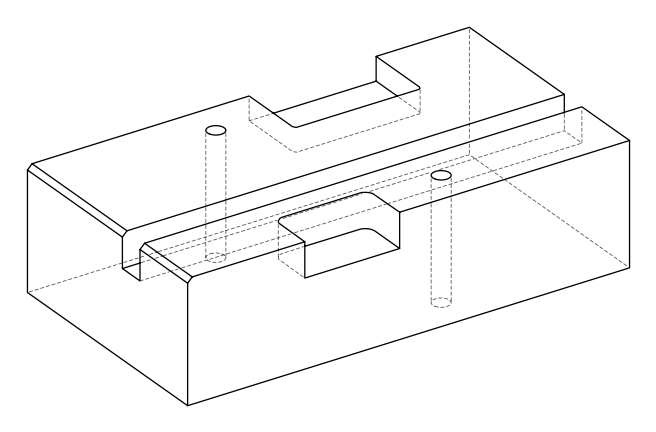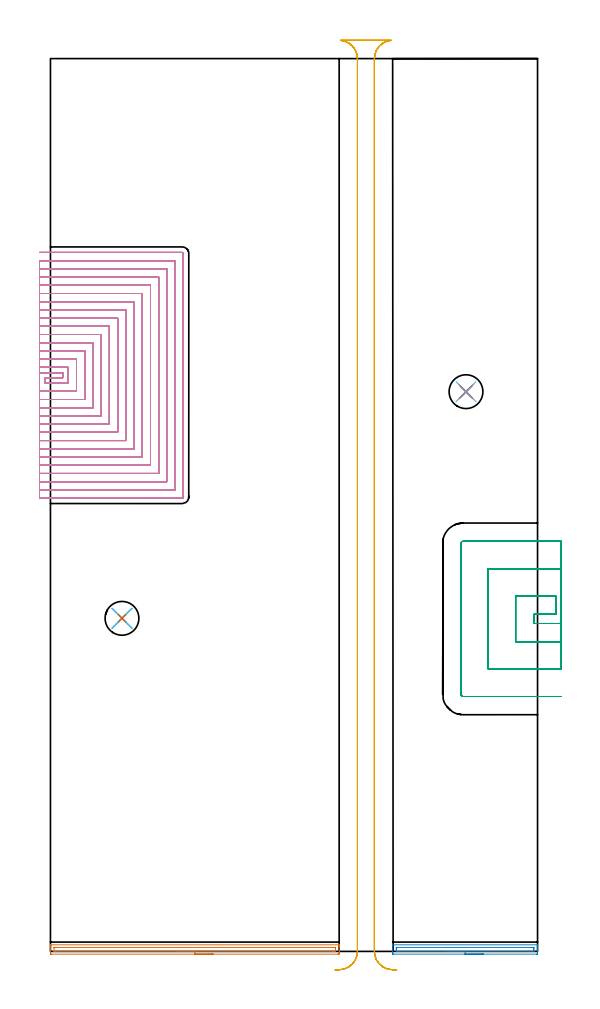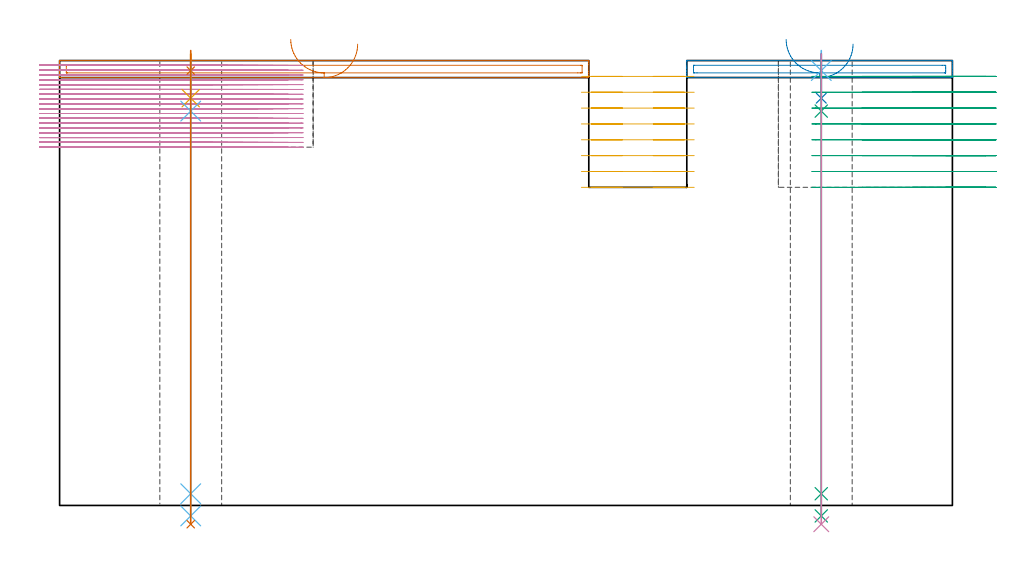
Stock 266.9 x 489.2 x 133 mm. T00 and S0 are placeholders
(PLAN: 13 operations, 10 tool changes, 201.1 min)
(1 AREA_MILL | FG_CHAMFER_SURFACE | UGT0205_001 | 2.72 min | 2101 mm3)
(2 AREA_MILL_1 | FG_CHAMFER_SURFACE_1 | UGT0205_001 | 1.46 min | 1077 mm3)
(3 MILL_SLOT | SLOT_PARTIAL_RECTANGULAR | UGT0201_094 | Follow Part, ap 5, ae 75% | 10.93 min | 204937 mm3)
(4 MILL_SLOT_1 | SLOT_PARTIAL_RECTANGULAR_1 | NXT0201_008 | Follow Part, ap 1.5, ae 75% | 166.17 min | 275915 mm3)
(5 MILL_RECTANGULAR_SLOT | SLOT_RECTANGULAR | UGT0201_094 | Follow Part, ap 5, ae 75% | 17.28 min | 543229 mm3)
(6 SPOT_DRILL | STEP1HOLE | NXT0321_9005460120000 | 0.05 min | 222 mm3)
(7 SPOT_DRILL_1 | STEP1HOLE_1 | NXT0321_9005460120000 | 0.05 min | 138 mm3)
(8 DRILL_BLIND_HOLE_INTO_CENTER | STEP1HOLE | NXT0301_046 | 0.05 min | 395 mm3)
(9 GUN_DRILL_THROUGH_HOLE | STEP1HOLE | UGT0307_003 | 0.63 min | 4684 mm3)
(10 SPADE_DRILL_TO_ENLARGE_THROUGH_HOLE | STEP1HOLE | UGT0306_009 | 0.56 min | 30432 mm3)
(11 DRILL_BLIND_HOLE_INTO_CENTER_1 | STEP1HOLE_1 | NXT0301_046 | 0.05 min | 392 mm3)
(12 GUN_DRILL_THROUGH_HOLE_1 | STEP1HOLE_1 | UGT0307_003 | 0.63 min | 4626 mm3)
(13 SPADE_DRILL_TO_ENLARGE_THROUGH_HOLE_1 | STEP1HOLE_1 | UGT0306_009 | 0.56 min | 30482 mm3)
(TOOL UGT0205_001 | Chamfer Mill 20 x 3 x 45 deg. | D20 FL50 Z2)
(TOOL UGT0201_094 | End mill 20 mm | D20 FL38 Z4)
(TOOL NXT0201_008 | ENDMILL 6mm [2P460-0600-NA 1630] | D6 FL26 Z6)
(TOOL NXT0321_9005460120000 | NC Spot Drill, 142deg, 12mm, Carbide, Uncoated | D12 PA142 FL30 Z2)
(TOOL NXT0301_046 | Carbide Drill 7.5mm [860.1-0750-038A1-MM 2214] | D7.5 PA140 FL53 Z2)
(TOOL UGT0307_003 | Gun Drill 7 mm | D7 PA130 FL24 Z1)
(TOOL UGT0306_009 | Spade Drill 18.5mm | D18.5 PA132 FL10 Z2)
(OP 1 AREA_MILL)
G17 G21 G94 G90
T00 M6
G54
G17 G0 G90 X89.1 Y-1.5 S1061 M3
G43 Z143. H0
Z137.9
G94 G1 X89.062 Z137.028 F250.
X88.948 Z136.164
X88.759 Z135.312
X88.497 Z134.48
X88.163 Z133.674
X87.76 Z132.9
X87.292 Z132.164
X86.76 Z131.472
X86.171 Z130.829
X85.528 Z130.24
X84.836 Z129.708
X84.1 Z129.24
X83.326 Z128.837
X82.52 Z128.503
X81.688 Z128.241
X80.836 Z128.052
X79.972 Z127.938
X79.1 Z127.9
X0.6
X0.233 Y-1.497
X0.01 Y-1.492 Z127.904
X0. Y-1.138 Z128.258
Y-0.851 Z128.544
Y-0.263 Z129.132
Y0.311 Z129.708
Y0.612 Z130.009
Y2.363 Z131.757
Y2.966 Z132.365
Y3.35 Z132.749
X0.002 Y3.476 Z132.869
X0.01 Y3.605 Z132.995
X0.151 Y3.6 Z133.
X158.047
X158.19 Y3.605 Z132.995
X158.198 Y3.476 Z132.869
X158.2 Y3.35 Z132.749
Y2.966 Z132.365
Y2.363 Z131.757
Y0.311 Z129.708
Y-0.263 Z129.132
Y-0.851 Z128.544
X158.197 Y-1.138 Z128.258
X158.19 Y-1.492 Z127.904
X157.967 Y-1.497 Z127.9
X157.6 Y-1.5
X79.1
Y-0.086 Z129.314
X2.384 Y-0.085 Z129.315
X2.202 Y-0.084 Z129.316
X2.043 Y-0.08 Z129.32
X2.012 Y-0.079 Z129.321
X2.007 Y-0.058 Z129.342
X2.004 Y-0.032 Z129.368
X2.001 Y0.113 Z129.513
Y1.99 Z131.39
X2.005 Y2.09 Z131.49
X2.01 Y2.156 Z131.556
X2.015 Y2.179 Z131.579
X2.029 Y2.18 Z131.58
X2.384 Y2.184 Z131.584
X2.565 Y2.185 Z131.585
X3.276 Y2.186 Z131.586
X155.816 Y2.185 Z131.585
X155.998 Y2.184 Z131.584
X156.156 Y2.18 Z131.58
X156.188 Y2.179 Z131.579
X156.193 Y2.158 Z131.558
X156.196 Y2.132 Z131.532
X156.199 Y1.987 Z131.387
Y0.11 Z129.51
X156.195 Y0.01 Z129.41
X156.19 Y-0.056 Z129.344
X156.185 Y-0.079 Z129.321
X156.171 Y-0.08 Z129.32
X155.816 Y-0.085 Z129.315
X155.636
X154.924 Y-0.086 Z129.314
X79.1
X78.228 Z129.352
X77.364 Z129.466
X76.512 Z129.655
X75.68 Z129.917
X74.874 Z130.251
X74.1 Z130.654
X73.364 Z131.123
X72.672 Z131.654
X72.029 Z132.243
X71.44 Z132.886
X70.908 Z133.578
X70.44 Z134.314
X70.037 Z135.088
X69.703 Z135.894
X69.441 Z136.726
X69.252 Z137.578
X69.138 Z138.443
X69.1 Z139.314
G0 Z143.
M5
M2
(OP 2 AREA_MILL_1)
G17 G21 G94 G90
T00 M6
G54
G17 G0 G90 X237.2 Y-1.5 S1061 M3
G43 Z143. H0
Z137.9
G94 G1 X237.162 Z137.028 F250.
X237.048 Z136.164
X236.859 Z135.312
X236.597 Z134.48
X236.263 Z133.674
X235.86 Z132.9
X235.392 Z132.164
X234.86 Z131.472
X234.271 Z130.829
X233.628 Z130.24
X232.936 Z129.708
X232.2 Z129.24
X231.426 Z128.837
X230.62 Z128.503
X229.788 Z128.241
X228.936 Z128.052
X228.072 Z127.938
X227.2 Z127.9
X188.064
X187.7 Y-1.496 Z127.901
X187.51 Y-1.491 Z127.904
X187.5 Y-1.138 Z128.257
Y-0.817 Z128.578
Y-0.263 Z129.131
Y0.379 Z129.776
Y0.612 Z130.009
Y1.254 Z130.651
Y1.488 Z130.884
Y1.955 Z131.354
Y3.406 Z132.805
X187.502 Y3.505 Z132.898
X187.51 Y3.604 Z132.996
X187.616 Y3.6 Z133.
X266.782
X266.89 Y3.604 Z132.996
X266.898 Y3.505 Z132.898
X266.9 Y3.406 Z132.805
Y2.77 Z132.169
Y1.955 Z131.354
Y1.488 Z130.884
Y1.254 Z130.651
Y0.612 Z130.009
Y0.379 Z129.776
Y-0.263 Z129.131
Y-0.817 Z128.578
X266.896 Y-1.138 Z128.257
X266.89 Y-1.491 Z127.904
X266.701 Y-1.496 Z127.901
X266.336 Y-1.5 Z127.9
X227.2
Y-0.086 Z129.314
X190.552
X189.843 Y-0.084 Z129.316
X189.659 Y-0.082 Z129.318
X189.531 Y-0.079 Z129.321
X189.51 Y-0.038 Z129.362
X189.504 Y0.07 Z129.47
X189.501 Y0.612 Z130.012
X189.5 Y0.949 Z130.349
X189.501 Y1.488 Z130.888
X189.502 Y1.822 Z131.222
X189.51 Y2.16 Z131.56
X189.518 Y2.18 Z131.58
X189.533 Y2.182 Z131.582
X189.577 Y2.184 Z131.584
X189.665 Y2.185 Z131.585
X189.843 Y2.186 Z131.586
X263.848
X264.557 Y2.184 Z131.584
X264.741 Y2.182 Z131.582
X264.869 Y2.179 Z131.579
X264.89 Y2.138 Z131.538
X264.896 Y2.03 Z131.43
X264.899 Y1.488 Z130.888
X264.9 Y1.151 Z130.551
X264.899 Y0.612 Z130.012
X264.898 Y0.278 Z129.678
X264.89 Y-0.06 Z129.34
X264.882 Y-0.08 Z129.32
X264.867 Y-0.082 Z129.318
X264.824 Y-0.084 Z129.316
X264.735 Y-0.085 Z129.315
X264.557 Y-0.086 Z129.314
X227.2
X226.328 Z129.352
X225.464 Z129.466
X224.612 Z129.655
X223.78 Z129.917
X222.974 Z130.251
X222.2 Z130.654
X221.464 Z131.123
X220.772 Z131.654
X220.129 Z132.243
X219.54 Z132.886
X219.008 Z133.578
X218.54 Z134.314
X218.137 Z135.088
X217.803 Z135.894
X217.541 Z136.726
X217.352 Z137.578
X217.238 Z138.443
X217.2 Z139.314
G0 Z143.
M5
M2
(OP 3 MILL_SLOT)
G17 G21 G94 G90
T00 M6
G54
G17 G0 G90 X279.9 Y179.7 S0 M3
G43 Z143. H0
Z128.262
G94 G1 X276.9 F250.
X264.9 F500.
Y184.7
X276.9
Y194.7
X254.9
Y169.7
X276.9
X279.9 F250.
Y209.7
X276.9
X239.9 F500.
Y154.7
X276.9
X279.9 F250.
Y224.7
X276.9
X226.1 F500.
G3 X224.9 Y223.5 R1.2
G1 Y140.9
G3 X226.1 Y139.7 R1.2
G1 X276.9
X279.9 F250.
G0 Y179.7 Z123.525
G1 X276.9
X264.9 F500.
Y184.7
X276.9
Y194.7
X254.9
Y169.7
X276.9
X279.9 F250.
Y209.7
X276.9
X239.9 F500.
Y154.7
X276.9
X279.9 F250.
Y224.7
X276.9
X226.1 F500.
G3 X224.9 Y223.5 R1.2
G1 Y140.9
G3 X226.1 Y139.7 R1.2
G1 X276.9
X279.9 F250.
G0 Y179.7 Z118.787
G1 X276.9
X264.9 F500.
Y184.7
X276.9
Y194.7
X254.9
Y169.7
X276.9
X279.9 F250.
Y209.7
X276.9
X239.9 F500.
Y154.7
X276.9
X279.9 F250.
Y224.7
X276.9
X226.1 F500.
G3 X224.9 Y223.5 R1.2
G1 Y140.9
G3 X226.1 Y139.7 R1.2
G1 X276.9
X279.9 F250.
G0 Y179.7 Z114.05
G1 X276.9
X264.9 F500.
Y184.7
X276.9
Y194.7
X254.9
Y169.7
X276.9
X279.9 F250.
Y209.7
X276.9
X239.9 F500.
Y154.7
X276.9
X279.9 F250.
Y224.7
X276.9
X226.1 F500.
G3 X224.9 Y223.5 R1.2
G1 Y140.9
G3 X226.1 Y139.7 R1.2
G1 X276.9
X279.9 F250.
G0 Y179.7 Z109.312
G1 X276.9
X264.9 F500.
Y184.7
X276.9
Y194.7
X254.9
Y169.7
X276.9
X279.9 F250.
Y209.7
X276.9
X239.9 F500.
Y154.7
X276.9
X279.9 F250.
Y224.7
X276.9
X226.1 F500.
G3 X224.9 Y223.5 R1.2
G1 Y140.9
G3 X226.1 Y139.7 R1.2
G1 X276.9
X279.9 F250.
G0 Y179.7 Z104.575
G1 X276.9
X264.9 F500.
Y184.7
X276.9
Y194.7
X254.9
Y169.7
X276.9
X279.9 F250.
Y209.7
X276.9
X239.9 F500.
Y154.7
X276.9
X279.9 F250.
Y224.7
X276.9
X226.1 F500.
G3 X224.9 Y223.5 R1.2
G1 Y140.9
G3 X226.1 Y139.7 R1.2
G1 X276.9
X279.9 F250.
G0 Y179.7 Z99.837
G1 X276.9
X264.9 F500.
Y184.7
X276.9
Y194.7
X254.9
Y169.7
X276.9
X279.9 F250.
Y209.7
X276.9
X239.9 F500.
Y154.7
X276.9
X279.9 F250.
Y224.7
X276.9
X226.1 F500.
G3 X224.9 Y223.5 R1.2
G1 Y140.9
G3 X226.1 Y139.7 R1.2
G1 X276.9
X279.9 F250.
G0 Y179.7 Z95.1
G1 X276.9
X264.9 F500.
Y184.7
X276.9
Y194.7
X254.9
Y169.7
X276.9
X279.9 F250.
Y209.7
X276.9
X239.9 F500.
Y154.7
X276.9
X279.9 F250.
Y224.7
X276.9
X226.1 F500.
G3 X224.9 Y223.5 R1.2
G1 Y140.9
G3 X226.1 Y139.7 R1.2
G1 X276.9
X279.9 F250.
G0 Z143.
M5
M2
(OP 4 MILL_SLOT_1)
G17 G21 G94 G90
T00 M6
G54
G17 G0 G90 X-6. Y317. S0 M3
G43 Z143. H1
Z131.561
G94 G1 X-3. F250.
X6.8 F500.
Y314.4
X-3.
Y311.4
X9.8
Y320.
X-3.
X-6. F250.
Y306.9
X-3.
X14.3 F500.
Y324.5
X-3.
X-6. F250.
Y302.4
X-3.
X18.8 F500.
Y329.
X-3.
X-6. F250.
Y297.9
X-3.
X23.3 F500.
Y333.5
X-3.
X-6. F250.
Y293.4
X-3.
X27.8 F500.
Y338.
X-3.
X-6. F250.
Y288.9
X-3.
X32.3 F500.
Y342.5
X-3.
X-6. F250.
Y284.4
X-3.
X36.8 F500.
Y347.
X-3.
X-6. F250.
Y279.9
X-3.
X41.3 F500.
Y351.5
X-3.
X-6. F250.
Y275.4
X-3.
X45.8 F500.
Y356.
X-3.
X-6. F250.
Y270.9
X-3.
X50.3 F500.
Y360.5
X-3.
X-6. F250.
Y266.4
X-3.
X54.8 F500.
Y365.
X-3.
X-6. F250.
Y261.9
X-3.
X59.3 F500.
Y369.5
X-3.
X-6. F250.
Y257.4
X-3.
X63.8 F500.
Y374.
X-3.
X-6. F250.
Y252.9
X-3.
X68.3 F500.
Y378.5
X-3.
X-6. F250.
Y248.4
X-3.
X72.2 F500.
G3 X72.8 Y249. R0.6
G1 Y382.4
G3 X72.2 Y383. R0.6
G1 X-3.
X-6. F250.
G0 Y317. Z130.122
G1 X-3.
X6.8 F500.
Y314.4
X-3.
Y311.4
X9.8
Y320.
X-3.
X-6. F250.
Y306.9
X-3.
X14.3 F500.
Y324.5
X-3.
X-6. F250.
Y302.4
X-3.
X18.8 F500.
Y329.
X-3.
X-6. F250.
Y297.9
X-3.
X23.3 F500.
Y333.5
X-3.
X-6. F250.
Y293.4
X-3.
X27.8 F500.
Y338.
X-3.
X-6. F250.
Y288.9
X-3.
X32.3 F500.
Y342.5
X-3.
X-6. F250.
Y284.4
X-3.
X36.8 F500.
Y347.
X-3.
X-6. F250.
Y279.9
X-3.
X41.3 F500.
Y351.5
X-3.
X-6. F250.
Y275.4
X-3.
X45.8 F500.
Y356.
X-3.
X-6. F250.
Y270.9
X-3.
X50.3 F500.
Y360.5
X-3.
X-6. F250.
Y266.4
X-3.
X54.8 F500.
Y365.
X-3.
X-6. F250.
Y261.9
X-3.
X59.3 F500.
Y369.5
X-3.
X-6. F250.
Y257.4
X-3.
X63.8 F500.
Y374.
X-3.
X-6. F250.
Y252.9
X-3.
X68.3 F500.
Y378.5
X-3.
X-6. F250.
Y248.4
X-3.
X72.2 F500.
G3 X72.8 Y249. R0.6
G1 Y382.4
G3 X72.2 Y383. R0.6
G1 X-3.
X-6. F250.
G0 Y317. Z128.683
G1 X-3.
X6.8 F500.
Y314.4
X-3.
Y311.4
X9.8
Y320.
X-3.
X-6. F250.
Y306.9
X-3.
X14.3 F500.
Y324.5
X-3.
X-6. F250.
Y302.4
X-3.
X18.8 F500.
Y329.
X-3.
X-6. F250.
Y297.9
X-3.
X23.3 F500.
Y333.5
X-3.
X-6. F250.
Y293.4
X-3.
X27.8 F500.
Y338.
X-3.
X-6. F250.
Y288.9
X-3.
X32.3 F500.
Y342.5
X-3.
X-6. F250.
Y284.4
X-3.
X36.8 F500.
Y347.
X-3.
X-6. F250.
Y279.9
X-3.
X41.3 F500.
Y351.5
X-3.
X-6. F250.
Y275.4
X-3.
X45.8 F500.
Y356.
X-3.
X-6. F250.
Y270.9
X-3.
X50.3 F500.
Y360.5
X-3.
X-6. F250.
Y266.4
X-3.
X54.8 F500.
Y365.
X-3.
X-6. F250.
Y261.9
X-3.
X59.3 F500.
Y369.5
X-3.
X-6. F250.
Y257.4
X-3.
X63.8 F500.
Y374.
X-3.
X-6. F250.
Y252.9
X-3.
X68.3 F500.
Y378.5
X-3.
X-6. F250.
Y248.4
X-3.
X72.2 F500.
G3 X72.8 Y249. R0.6
G1 Y382.4
G3 X72.2 Y383. R0.6
G1 X-3.
X-6. F250.
G0 Y317. Z127.244
G1 X-3.
X6.8 F500.
Y314.4
X-3.
Y311.4
X9.8
Y320.
X-3.
X-6. F250.
Y306.9
X-3.
X14.3 F500.
Y324.5
X-3.
X-6. F250.
Y302.4
X-3.
X18.8 F500.
Y329.
X-3.
X-6. F250.
Y297.9
X-3.
X23.3 F500.
Y333.5
X-3.
X-6. F250.
Y293.4
X-3.
X27.8 F500.
Y338.
X-3.
X-6. F250.
Y288.9
X-3.
X32.3 F500.
Y342.5
X-3.
X-6. F250.
Y284.4
X-3.
X36.8 F500.
Y347.
X-3.
X-6. F250.
Y279.9
X-3.
X41.3 F500.
Y351.5
X-3.
X-6. F250.
Y275.4
X-3.
X45.8 F500.
Y356.
X-3.
X-6. F250.
Y270.9
X-3.
X50.3 F500.
Y360.5
X-3.
X-6. F250.
Y266.4
X-3.
X54.8 F500.
Y365.
X-3.
X-6. F250.
Y261.9
X-3.
X59.3 F500.
Y369.5
X-3.
X-6. F250.
Y257.4
X-3.
X63.8 F500.
Y374.
X-3.
X-6. F250.
Y252.9
X-3.
X68.3 F500.
Y378.5
X-3.
X-6. F250.
Y248.4
X-3.
X72.2 F500.
G3 X72.8 Y249. R0.6
G1 Y382.4
G3 X72.2 Y383. R0.6
G1 X-3.
X-6. F250.
G0 Y317. Z125.805
G1 X-3.
X6.8 F500.
Y314.4
X-3.
Y311.4
X9.8
Y320.
X-3.
X-6. F250.
Y306.9
X-3.
X14.3 F500.
Y324.5
X-3.
X-6. F250.
Y302.4
X-3.
X18.8 F500.
Y329.
X-3.
X-6. F250.
Y297.9
X-3.
X23.3 F500.
Y333.5
X-3.
X-6. F250.
Y293.4
X-3.
X27.8 F500.
Y338.
X-3.
X-6. F250.
Y288.9
X-3.
X32.3 F500.
Y342.5
X-3.
X-6. F250.
Y284.4
X-3.
X36.8 F500.
Y347.
X-3.
X-6. F250.
Y279.9
X-3.
X41.3 F500.
Y351.5
X-3.
X-6. F250.
Y275.4
X-3.
X45.8 F500.
Y356.
X-3.
X-6. F250.
Y270.9
X-3.
X50.3 F500.
Y360.5
X-3.
X-6. F250.
Y266.4
X-3.
X54.8 F500.
Y365.
X-3.
X-6. F250.
Y261.9
X-3.
X59.3 F500.
Y369.5
X-3.
X-6. F250.
Y257.4
X-3.
X63.8 F500.
Y374.
X-3.
X-6. F250.
Y252.9
X-3.
X68.3 F500.
Y378.5
X-3.
X-6. F250.
Y248.4
X-3.
X72.2 F500.
G3 X72.8 Y249. R0.6
G1 Y382.4
G3 X72.2 Y383. R0.6
G1 X-3.
X-6. F250.
G0 Y317. Z124.367
G1 X-3.
X6.8 F500.
Y314.4
X-3.
Y311.4
X9.8
Y320.
X-3.
X-6. F250.
Y306.9
X-3.
X14.3 F500.
Y324.5
X-3.
X-6. F250.
Y302.4
X-3.
X18.8 F500.
Y329.
X-3.
X-6. F250.
Y297.9
X-3.
X23.3 F500.
Y333.5
X-3.
X-6. F250.
Y293.4
X-3.
X27.8 F500.
Y338.
X-3.
X-6. F250.
Y288.9
X-3.
X32.3 F500.
Y342.5
X-3.
X-6. F250.
Y284.4
X-3.
X36.8 F500.
Y347.
X-3.
X-6. F250.
Y279.9
X-3.
X41.3 F500.
Y351.5
X-3.
X-6. F250.
Y275.4
X-3.
X45.8 F500.
Y356.
X-3.
X-6. F250.
Y270.9
X-3.
X50.3 F500.
Y360.5
X-3.
X-6. F250.
Y266.4
X-3.
X54.8 F500.
Y365.
X-3.
X-6. F250.
Y261.9
X-3.
X59.3 F500.
Y369.5
X-3.
X-6. F250.
Y257.4
X-3.
X63.8 F500.
Y374.
X-3.
X-6. F250.
Y252.9
X-3.
X68.3 F500.
Y378.5
X-3.
X-6. F250.
Y248.4
X-3.
X72.2 F500.
G3 X72.8 Y249. R0.6
G1 Y382.4
G3 X72.2 Y383. R0.6
G1 X-3.
X-6. F250.
G0 Y317. Z122.928
G1 X-3.
X6.8 F500.
Y314.4
X-3.
Y311.4
X9.8
Y320.
X-3.
X-6. F250.
Y306.9
X-3.
X14.3 F500.
Y324.5
X-3.
X-6. F250.
Y302.4
X-3.
X18.8 F500.
Y329.
X-3.
X-6. F250.
Y297.9
X-3.
X23.3 F500.
Y333.5
X-3.
X-6. F250.
Y293.4
X-3.
X27.8 F500.
Y338.
X-3.
X-6. F250.
Y288.9
X-3.
X32.3 F500.
Y342.5
X-3.
X-6. F250.
Y284.4
X-3.
X36.8 F500.
Y347.
X-3.
X-6. F250.
Y279.9
X-3.
X41.3 F500.
Y351.5
X-3.
X-6. F250.
Y275.4
X-3.
X45.8 F500.
Y356.
X-3.
X-6. F250.
Y270.9
X-3.
X50.3 F500.
Y360.5
X-3.
X-6. F250.
Y266.4
X-3.
X54.8 F500.
Y365.
X-3.
X-6. F250.
Y261.9
X-3.
X59.3 F500.
Y369.5
X-3.
X-6. F250.
Y257.4
X-3.
X63.8 F500.
Y374.
X-3.
X-6. F250.
Y252.9
X-3.
X68.3 F500.
Y378.5
X-3.
X-6. F250.
Y248.4
X-3.
X72.2 F500.
G3 X72.8 Y249. R0.6
G1 Y382.4
G3 X72.2 Y383. R0.6
G1 X-3.
X-6. F250.
G0 Y317. Z121.489
G1 X-3.
X6.8 F500.
Y314.4
X-3.
Y311.4
X9.8
Y320.
X-3.
X-6. F250.
Y306.9
X-3.
X14.3 F500.
Y324.5
X-3.
X-6. F250.
Y302.4
X-3.
X18.8 F500.
Y329.
X-3.
X-6. F250.
Y297.9
X-3.
X23.3 F500.
Y333.5
X-3.
X-6. F250.
Y293.4
X-3.
X27.8 F500.
Y338.
X-3.
X-6. F250.
Y288.9
X-3.
X32.3 F500.
Y342.5
X-3.
X-6. F250.
Y284.4
X-3.
X36.8 F500.
Y347.
X-3.
X-6. F250.
Y279.9
X-3.
X41.3 F500.
Y351.5
X-3.
X-6. F250.
Y275.4
X-3.
X45.8 F500.
Y356.
X-3.
X-6. F250.
Y270.9
X-3.
X50.3 F500.
Y360.5
X-3.
X-6. F250.
Y266.4
X-3.
X54.8 F500.
Y365.
X-3.
X-6. F250.
Y261.9
X-3.
X59.3 F500.
Y369.5
X-3.
X-6. F250.
Y257.4
X-3.
X63.8 F500.
Y374.
X-3.
X-6. F250.
Y252.9
X-3.
X68.3 F500.
Y378.5
X-3.
X-6. F250.
Y248.4
X-3.
X72.2 F500.
G3 X72.8 Y249. R0.6
G1 Y382.4
G3 X72.2 Y383. R0.6
G1 X-3.
X-6. F250.
G0 Y317. Z120.05
G1 X-3.
X6.8 F500.
Y314.4
X-3.
Y311.4
X9.8
Y320.
X-3.
X-6. F250.
Y306.9
X-3.
X14.3 F500.
Y324.5
X-3.
X-6. F250.
Y302.4
X-3.
X18.8 F500.
Y329.
X-3.
X-6. F250.
Y297.9
X-3.
X23.3 F500.
Y333.5
X-3.
X-6. F250.
Y293.4
X-3.
X27.8 F500.
Y338.
X-3.
X-6. F250.
Y288.9
X-3.
X32.3 F500.
Y342.5
X-3.
X-6. F250.
Y284.4
X-3.
X36.8 F500.
Y347.
X-3.
X-6. F250.
Y279.9
X-3.
X41.3 F500.
Y351.5
X-3.
X-6. F250.
Y275.4
X-3.
X45.8 F500.
Y356.
X-3.
X-6. F250.
Y270.9
X-3.
X50.3 F500.
Y360.5
X-3.
X-6. F250.
Y266.4
X-3.
X54.8 F500.
Y365.
X-3.
X-6. F250.
Y261.9
X-3.
X59.3 F500.
Y369.5
X-3.
X-6. F250.
Y257.4
X-3.
X63.8 F500.
Y374.
X-3.
X-6. F250.
Y252.9
X-3.
X68.3 F500.
Y378.5
X-3.
X-6. F250.
Y248.4
X-3.
X72.2 F500.
G3 X72.8 Y249. R0.6
G1 Y382.4
G3 X72.2 Y383. R0.6
G1 X-3.
X-6. F250.
G0 Y317. Z118.611
G1 X-3.
X6.8 F500.
Y314.4
X-3.
Y311.4
X9.8
Y320.
X-3.
X-6. F250.
Y306.9
X-3.
X14.3 F500.
Y324.5
X-3.
X-6. F250.
Y302.4
X-3.
X18.8 F500.
Y329.
X-3.
X-6. F250.
Y297.9
X-3.
X23.3 F500.
Y333.5
X-3.
X-6. F250.
Y293.4
X-3.
X27.8 F500.
Y338.
X-3.
X-6. F250.
Y288.9
X-3.
X32.3 F500.
Y342.5
X-3.
X-6. F250.
Y284.4
X-3.
X36.8 F500.
Y347.
X-3.
X-6. F250.
Y279.9
X-3.
X41.3 F500.
Y351.5
X-3.
X-6. F250.
Y275.4
X-3.
X45.8 F500.
Y356.
X-3.
X-6. F250.
Y270.9
X-3.
X50.3 F500.
Y360.5
X-3.
X-6. F250.
Y266.4
X-3.
X54.8 F500.
Y365.
X-3.
X-6. F250.
Y261.9
X-3.
X59.3 F500.
Y369.5
X-3.
X-6. F250.
Y257.4
X-3.
X63.8 F500.
Y374.
X-3.
X-6. F250.
Y252.9
X-3.
X68.3 F500.
Y378.5
X-3.
X-6. F250.
Y248.4
X-3.
X72.2 F500.
G3 X72.8 Y249. R0.6
G1 Y382.4
G3 X72.2 Y383. R0.6
G1 X-3.
X-6. F250.
G0 Y317. Z117.172
G1 X-3.
X6.8 F500.
Y314.4
X-3.
Y311.4
X9.8
Y320.
X-3.
X-6. F250.
Y306.9
X-3.
X14.3 F500.
Y324.5
X-3.
X-6. F250.
Y302.4
X-3.
X18.8 F500.
Y329.
X-3.
X-6. F250.
Y297.9
X-3.
X23.3 F500.
Y333.5
X-3.
X-6. F250.
Y293.4
X-3.
X27.8 F500.
Y338.
X-3.
X-6. F250.
Y288.9
X-3.
X32.3 F500.
Y342.5
X-3.
X-6. F250.
Y284.4
X-3.
X36.8 F500.
Y347.
X-3.
X-6. F250.
Y279.9
X-3.
X41.3 F500.
Y351.5
X-3.
X-6. F250.
Y275.4
X-3.
X45.8 F500.
Y356.
X-3.
X-6. F250.
Y270.9
X-3.
X50.3 F500.
Y360.5
X-3.
X-6. F250.
Y266.4
X-3.
X54.8 F500.
Y365.
X-3.
X-6. F250.
Y261.9
X-3.
X59.3 F500.
Y369.5
X-3.
X-6. F250.
Y257.4
X-3.
X63.8 F500.
Y374.
X-3.
X-6. F250.
Y252.9
X-3.
X68.3 F500.
Y378.5
X-3.
X-6. F250.
Y248.4
X-3.
X72.2 F500.
G3 X72.8 Y249. R0.6
G1 Y382.4
G3 X72.2 Y383. R0.6
G1 X-3.
X-6. F250.
G0 Y317. Z115.733
G1 X-3.
X6.8 F500.
Y314.4
X-3.
Y311.4
X9.8
Y320.
X-3.
X-6. F250.
Y306.9
X-3.
X14.3 F500.
Y324.5
X-3.
X-6. F250.
Y302.4
X-3.
X18.8 F500.
Y329.
X-3.
X-6. F250.
Y297.9
X-3.
X23.3 F500.
Y333.5
X-3.
X-6. F250.
Y293.4
X-3.
X27.8 F500.
Y338.
X-3.
X-6. F250.
Y288.9
X-3.
X32.3 F500.
Y342.5
X-3.
X-6. F250.
Y284.4
X-3.
X36.8 F500.
Y347.
X-3.
X-6. F250.
Y279.9
X-3.
X41.3 F500.
Y351.5
X-3.
X-6. F250.
Y275.4
X-3.
X45.8 F500.
Y356.
X-3.
X-6. F250.
Y270.9
X-3.
X50.3 F500.
Y360.5
X-3.
X-6. F250.
Y266.4
X-3.
X54.8 F500.
Y365.
X-3.
X-6. F250.
Y261.9
X-3.
X59.3 F500.
Y369.5
X-3.
X-6. F250.
Y257.4
X-3.
X63.8 F500.
Y374.
X-3.
X-6. F250.
Y252.9
X-3.
X68.3 F500.
Y378.5
X-3.
X-6. F250.
Y248.4
X-3.
X72.2 F500.
G3 X72.8 Y249. R0.6
G1 Y382.4
G3 X72.2 Y383. R0.6
G1 X-3.
X-6. F250.
G0 Y317. Z114.294
G1 X-3.
X6.8 F500.
Y314.4
X-3.
Y311.4
X9.8
Y320.
X-3.
X-6. F250.
Y306.9
X-3.
X14.3 F500.
Y324.5
X-3.
X-6. F250.
Y302.4
X-3.
X18.8 F500.
Y329.
X-3.
X-6. F250.
Y297.9
X-3.
X23.3 F500.
Y333.5
X-3.
X-6. F250.
Y293.4
X-3.
X27.8 F500.
Y338.
X-3.
X-6. F250.
Y288.9
X-3.
X32.3 F500.
Y342.5
X-3.
X-6. F250.
Y284.4
X-3.
X36.8 F500.
Y347.
X-3.
X-6. F250.
Y279.9
X-3.
X41.3 F500.
Y351.5
X-3.
X-6. F250.
Y275.4
X-3.
X45.8 F500.
Y356.
X-3.
X-6. F250.
Y270.9
X-3.
X50.3 F500.
Y360.5
X-3.
X-6. F250.
Y266.4
X-3.
X54.8 F500.
Y365.
X-3.
X-6. F250.
Y261.9
X-3.
X59.3 F500.
Y369.5
X-3.
X-6. F250.
Y257.4
X-3.
X63.8 F500.
Y374.
X-3.
X-6. F250.
Y252.9
X-3.
X68.3 F500.
Y378.5
X-3.
X-6. F250.
Y248.4
X-3.
X72.2 F500.
G3 X72.8 Y249. R0.6
G1 Y382.4
G3 X72.2 Y383. R0.6
G1 X-3.
X-6. F250.
G0 Y317. Z112.856
G1 X-3.
X6.8 F500.
Y314.4
X-3.
Y311.4
X9.8
Y320.
X-3.
X-6. F250.
Y306.9
X-3.
X14.3 F500.
Y324.5
X-3.
X-6. F250.
Y302.4
X-3.
X18.8 F500.
Y329.
X-3.
X-6. F250.
Y297.9
X-3.
X23.3 F500.
Y333.5
X-3.
X-6. F250.
Y293.4
X-3.
X27.8 F500.
Y338.
X-3.
X-6. F250.
Y288.9
X-3.
X32.3 F500.
Y342.5
X-3.
X-6. F250.
Y284.4
X-3.
X36.8 F500.
Y347.
X-3.
X-6. F250.
Y279.9
X-3.
X41.3 F500.
Y351.5
X-3.
X-6. F250.
Y275.4
X-3.
X45.8 F500.
Y356.
X-3.
X-6. F250.
Y270.9
X-3.
X50.3 F500.
Y360.5
X-3.
X-6. F250.
Y266.4
X-3.
X54.8 F500.
Y365.
X-3.
X-6. F250.
Y261.9
X-3.
X59.3 F500.
Y369.5
X-3.
X-6. F250.
Y257.4
X-3.
X63.8 F500.
Y374.
X-3.
X-6. F250.
Y252.9
X-3.
X68.3 F500.
Y378.5
X-3.
X-6. F250.
Y248.4
X-3.
X72.2 F500.
G3 X72.8 Y249. R0.6
G1 Y382.4
G3 X72.2 Y383. R0.6
G1 X-3.
X-6. F250.
G0 Y317. Z111.417
G1 X-3.
X6.8 F500.
Y314.4
X-3.
Y311.4
X9.8
Y320.
X-3.
X-6. F250.
Y306.9
X-3.
X14.3 F500.
Y324.5
X-3.
X-6. F250.
Y302.4
X-3.
X18.8 F500.
Y329.
X-3.
X-6. F250.
Y297.9
X-3.
X23.3 F500.
Y333.5
X-3.
X-6. F250.
Y293.4
X-3.
X27.8 F500.
Y338.
X-3.
X-6. F250.
Y288.9
X-3.
X32.3 F500.
Y342.5
X-3.
X-6. F250.
Y284.4
X-3.
X36.8 F500.
Y347.
X-3.
X-6. F250.
Y279.9
X-3.
X41.3 F500.
Y351.5
X-3.
X-6. F250.
Y275.4
X-3.
X45.8 F500.
Y356.
X-3.
X-6. F250.
Y270.9
X-3.
X50.3 F500.
Y360.5
X-3.
X-6. F250.
Y266.4
X-3.
X54.8 F500.
Y365.
X-3.
X-6. F250.
Y261.9
X-3.
X59.3 F500.
Y369.5
X-3.
X-6. F250.
Y257.4
X-3.
X63.8 F500.
Y374.
X-3.
X-6. F250.
Y252.9
X-3.
X68.3 F500.
Y378.5
X-3.
X-6. F250.
Y248.4
X-3.
X72.2 F500.
G3 X72.8 Y249. R0.6
G1 Y382.4
G3 X72.2 Y383. R0.6
G1 X-3.
X-6. F250.
G0 Y317. Z109.978
G1 X-3.
X6.8 F500.
Y314.4
X-3.
Y311.4
X9.8
Y320.
X-3.
X-6. F250.
Y306.9
X-3.
X14.3 F500.
Y324.5
X-3.
X-6. F250.
Y302.4
X-3.
X18.8 F500.
Y329.
X-3.
X-6. F250.
Y297.9
X-3.
X23.3 F500.
Y333.5
X-3.
X-6. F250.
Y293.4
X-3.
X27.8 F500.
Y338.
X-3.
X-6. F250.
Y288.9
X-3.
X32.3 F500.
Y342.5
X-3.
X-6. F250.
Y284.4
X-3.
X36.8 F500.
Y347.
X-3.
X-6. F250.
Y279.9
X-3.
X41.3 F500.
Y351.5
X-3.
X-6. F250.
Y275.4
X-3.
X45.8 F500.
Y356.
X-3.
X-6. F250.
Y270.9
X-3.
X50.3 F500.
Y360.5
X-3.
X-6. F250.
Y266.4
X-3.
X54.8 F500.
Y365.
X-3.
X-6. F250.
Y261.9
X-3.
X59.3 F500.
Y369.5
X-3.
X-6. F250.
Y257.4
X-3.
X63.8 F500.
Y374.
X-3.
X-6. F250.
Y252.9
X-3.
X68.3 F500.
Y378.5
X-3.
X-6. F250.
Y248.4
X-3.
X72.2 F500.
G3 X72.8 Y249. R0.6
G1 Y382.4
G3 X72.2 Y383. R0.6
G1 X-3.
X-6. F250.
G0 Y317. Z108.539
G1 X-3.
X6.8 F500.
Y314.4
X-3.
Y311.4
X9.8
Y320.
X-3.
X-6. F250.
Y306.9
X-3.
X14.3 F500.
Y324.5
X-3.
X-6. F250.
Y302.4
X-3.
X18.8 F500.
Y329.
X-3.
X-6. F250.
Y297.9
X-3.
X23.3 F500.
Y333.5
X-3.
X-6. F250.
Y293.4
X-3.
X27.8 F500.
Y338.
X-3.
X-6. F250.
Y288.9
X-3.
X32.3 F500.
Y342.5
X-3.
X-6. F250.
Y284.4
X-3.
X36.8 F500.
Y347.
X-3.
X-6. F250.
Y279.9
X-3.
X41.3 F500.
Y351.5
X-3.
X-6. F250.
Y275.4
X-3.
X45.8 F500.
Y356.
X-3.
X-6. F250.
Y270.9
X-3.
X50.3 F500.
Y360.5
X-3.
X-6. F250.
Y266.4
X-3.
X54.8 F500.
Y365.
X-3.
X-6. F250.
Y261.9
X-3.
X59.3 F500.
Y369.5
X-3.
X-6. F250.
Y257.4
X-3.
X63.8 F500.
Y374.
X-3.
X-6. F250.
Y252.9
X-3.
X68.3 F500.
Y378.5
X-3.
X-6. F250.
Y248.4
X-3.
X72.2 F500.
G3 X72.8 Y249. R0.6
G1 Y382.4
G3 X72.2 Y383. R0.6
G1 X-3.
X-6. F250.
G0 Y317. Z107.1
G1 X-3.
X6.8 F500.
Y314.4
X-3.
Y311.4
X9.8
Y320.
X-3.
X-6. F250.
Y306.9
X-3.
X14.3 F500.
Y324.5
X-3.
X-6. F250.
Y302.4
X-3.
X18.8 F500.
Y329.
X-3.
X-6. F250.
Y297.9
X-3.
X23.3 F500.
Y333.5
X-3.
X-6. F250.
Y293.4
X-3.
X27.8 F500.
Y338.
X-3.
X-6. F250.
Y288.9
X-3.
X32.3 F500.
Y342.5
X-3.
X-6. F250.
Y284.4
X-3.
X36.8 F500.
Y347.
X-3.
X-6. F250.
Y279.9
X-3.
X41.3 F500.
Y351.5
X-3.
X-6. F250.
Y275.4
X-3.
X45.8 F500.
Y356.
X-3.
X-6. F250.
Y270.9
X-3.
X50.3 F500.
Y360.5
X-3.
X-6. F250.
Y266.4
X-3.
X54.8 F500.
Y365.
X-3.
X-6. F250.
Y261.9
X-3.
X59.3 F500.
Y369.5
X-3.
X-6. F250.
Y257.4
X-3.
X63.8 F500.
Y374.
X-3.
X-6. F250.
Y252.9
X-3.
X68.3 F500.
Y378.5
X-3.
X-6. F250.
Y248.4
X-3.
X72.2 F500.
G3 X72.8 Y249. R0.6
G1 Y382.4
G3 X72.2 Y383. R0.6
G1 X-3.
X-6. F250.
G0 Z143.
M5
M2
(OP 5 MILL_RECTANGULAR_SLOT)
G17 G21 G94 G90
T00 M6
G54
G17 G0 G90 X189.638 Y-10.219 S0 M3
G43 Z143. H0
Z128.262
G94 G1 X186.649 Y-9.964 F250.
G2 X177.5 Y0. R10. F500.
G1 Y489.2
G2 X186.726 Y499.17 R10.
G1 Y499.2
X158.974
Y499.17
G2 X168.2 Y489.2 R10.
G1 Y0.
G2 X159.045 Y-9.964 R10.
G1 X156.056 Y-10.218 F250.
G0 X189.717 Y-10.202 Z123.525
G1 X186.726 Y-9.97
G2 X177.5 Y0. R10. F500.
G1 Y489.2
G2 X186.726 Y499.17 R10.
G1 Y499.2
X158.974
Y499.17
G2 X168.2 Y489.2 R10.
G1 Y0.
G2 X158.974 Y-9.97 R10.
G1 X155.983 Y-10.202 F250.
G0 X189.717 Z118.787
G1 X186.726 Y-9.97
G2 X177.5 Y0. R10. F500.
G1 Y489.2
G2 X186.726 Y499.17 R10.
G1 Y499.2
X158.974
Y499.17
G2 X168.2 Y489.2 R10.
G1 Y0.
G2 X158.974 Y-9.97 R10.
G1 X155.983 Y-10.202 F250.
G0 X189.717 Z114.05
G1 X186.726 Y-9.97
G2 X177.5 Y0. R10. F500.
G1 Y489.2
G2 X186.726 Y499.17 R10.
G1 Y499.2
X158.974
Y499.17
G2 X168.2 Y489.2 R10.
G1 Y0.
G2 X158.974 Y-9.97 R10.
G1 X155.983 Y-10.202 F250.
G0 X189.717 Z109.312
G1 X186.726 Y-9.97
G2 X177.5 Y0. R10. F500.
G1 Y489.2
G2 X186.726 Y499.17 R10.
G1 Y499.2
X158.974
Y499.17
G2 X168.2 Y489.2 R10.
G1 Y0.
G2 X158.974 Y-9.97 R10.
G1 X155.983 Y-10.202 F250.
G0 X189.717 Z104.575
G1 X186.726 Y-9.97
G2 X177.5 Y0. R10. F500.
G1 Y489.2
G2 X186.726 Y499.17 R10.
G1 Y499.2
X158.974
Y499.17
G2 X168.2 Y489.2 R10.
G1 Y0.
G2 X158.974 Y-9.97 R10.
G1 X155.983 Y-10.202 F250.
G0 X189.717 Z99.837
G1 X186.726 Y-9.97
G2 X177.5 Y0. R10. F500.
G1 Y489.2
G2 X186.726 Y499.17 R10.
G1 Y499.2
X158.974
Y499.17
G2 X168.2 Y489.2 R10.
G1 Y0.
G2 X158.974 Y-9.97 R10.
G1 X155.983 Y-10.202 F250.
G0 X189.717 Z95.1
G1 X186.726 Y-9.97
G2 X177.5 Y0. R10. F500.
G1 Y489.2
G2 X186.726 Y499.17 R10.
G1 Y499.2
X158.974
Y499.17
G2 X168.2 Y489.2 R10.
G1 Y0.
G2 X158.974 Y-9.97 R10.
G1 X155.983 Y-10.202 F250.
G0 Z143.
M5
M2
(OP 6 SPOT_DRILL)
G17 G21 G94 G90
T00 M6
G54
G17 G0 G90 X227.7 Y306.7 S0 M3
G43 Z143. H0
G94 G81 G98 Z130. F250. R136.
G80
M5
M2
(OP 7 SPOT_DRILL_1)
G17 G21 G94 G90
T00 M6
G54
G17 G0 G90 X39.2 Y182.5 S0 M3
G43 Z143. H0
G94 G81 G98 Z130. F250. R136.
G80
M5
M2
(OP 8 DRILL_BLIND_HOLE_INTO_CENTER)
G17 G21 G94 G90
T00 M6
G54
G17 G0 G90 X227.7 Y306.7 S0 M3
G43 Z143. H1
G94 G81 G98 Z121.75 F250. R135.
G80
M5
M2
(OP 9 GUN_DRILL_THROUGH_HOLE)
G17 G21 G94 G90
T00 M6
G54
G17 G0 G90 X227.7 Y306.7 M8
G43 Z143. H0
Z132.789
S716 M3
G94 G1 Z117.892 F125. M26
G4 X.084
Z3.5 F250.
G4 X.084
Z-3.132 F125.
G4 X.084
M5
M9
G0 Z132.789
Z143.
M2
(OP 10 SPADE_DRILL_TO_ENLARGE_THROUGH_HOLE)
G17 G21 G94 G90
T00 M6
G54
G17 G0 G90 X227.7 Y306.7 S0 M3
G43 Z143. H0
G94 G73 G98 Z-5.618 F250. Q17.327 R135.
G80
M5
M2
(OP 11 DRILL_BLIND_HOLE_INTO_CENTER_1)
G17 G21 G94 G90
T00 M6
G54
G17 G0 G90 X39.2 Y182.5 S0 M3
G43 Z143. H1
G94 G81 G98 Z121.75 F250. R135.
G80
M5
M2
(OP 12 GUN_DRILL_THROUGH_HOLE_1)
G17 G21 G94 G90
T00 M6
G54
G17 G0 G90 X39.2 Y182.5 M8
G43 Z143. H0
Z132.789
S716 M3
G94 G1 Z117.892 F125. M26
G4 X.084
Z3.5 F250.
G4 X.084
Z-3.132 F125.
G4 X.084
M5
M9
G0 Z132.789
Z143.
M2
(OP 13 SPADE_DRILL_TO_ENLARGE_THROUGH_HOLE_1)
G17 G21 G94 G90
T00 M6
G54
G17 G0 G90 X39.2 Y182.5 S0 M3
G43 Z143. H0
G94 G73 G98 Z-5.618 F250. Q17.327 R135.
G80
M5
M2
